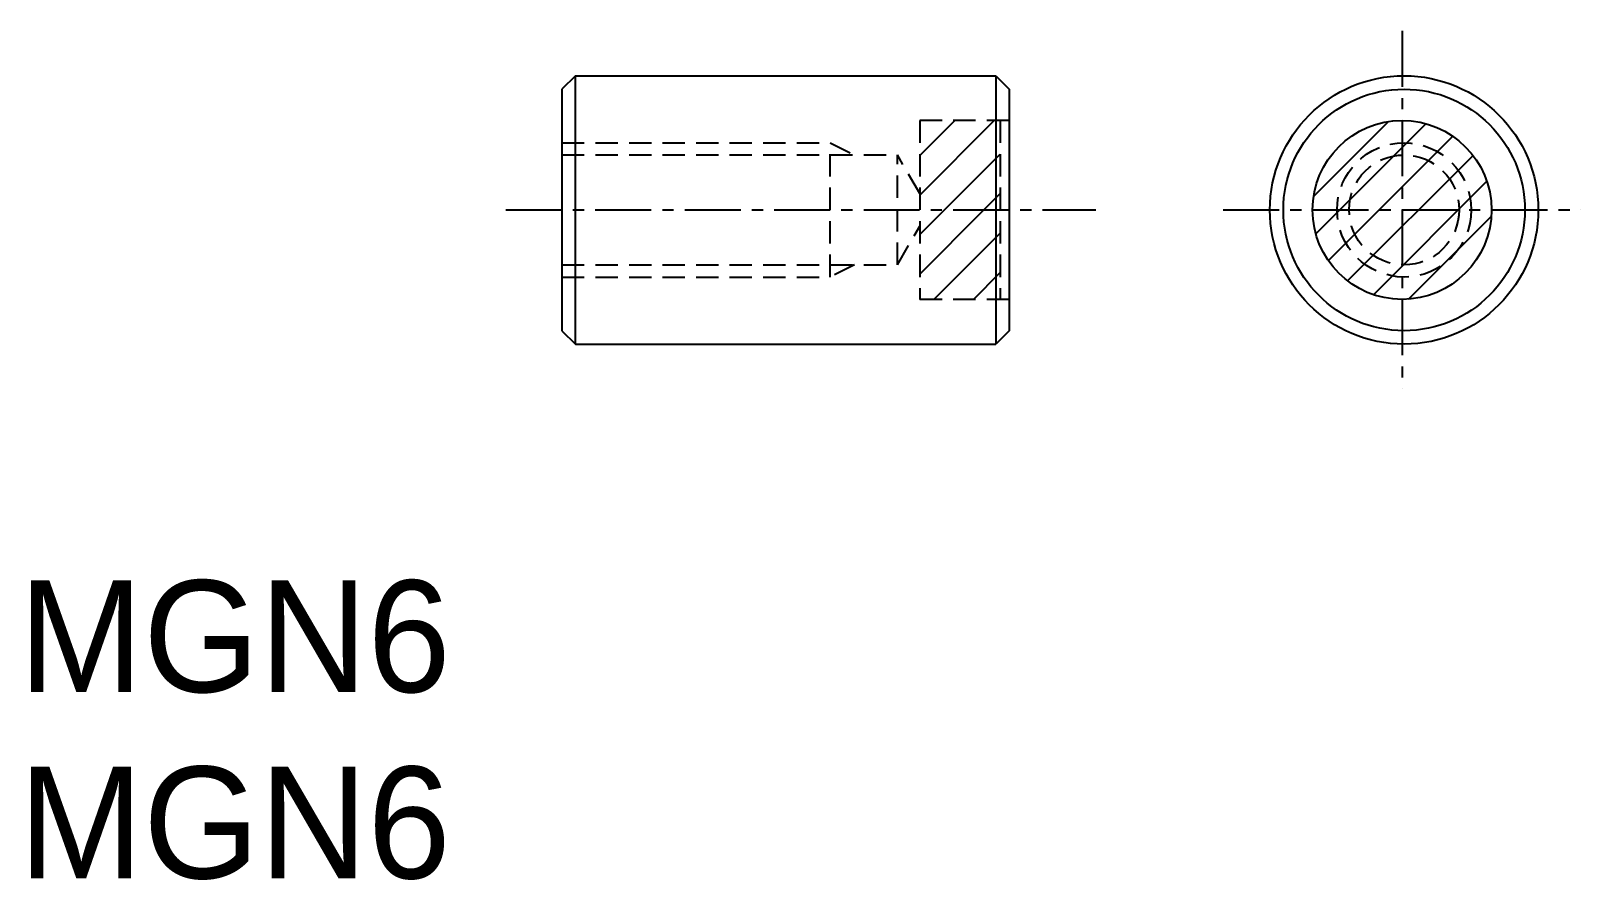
# Model space of a CAD drawing. Extents: x -31.8 to 2.8, y 28.4 to 47.4.
import ezdxf

# ---------------------------------------------------------------- set-up
doc = ezdxf.new("R2010")
doc.units = 0
doc.linetypes.add('CENTER', pattern=[2, 1.25, -0.25, 0.25, -0.25])
doc.linetypes.add('DASHED', pattern=[0.75, 0.5, -0.25])
doc.layers.get('0').update_dxf_attribs({"linetype": 'CONTINUOUS'})
doc.layers.add('CENTER', color=1, linetype='CENTER')

# ---------------------------------------------------------------- blocks, each defined once
blk = doc.blocks.new('*X13')
at = {"color": 0, "linetype": 'CONTINUOUS'}
for p, q in [((-3.159, 43.687), (-1.484, 45.361)), ((-3.11, 42.852), (-0.65, 45.312)), ((-2.828, 42.25), (-0.047, 45.031)), ((-2.398, 41.797), (0.406, 44.6)), ((-1.821, 41.489), (0.713, 44.024)), ((-1.037, 41.39), (0.813, 43.24))]:
    blk.add_line(p, q, dxfattribs=at)
blk = doc.blocks.new('*X14')
at = {"color": 0, "linetype": 'CONTINUOUS'}
for p, q in [((-11.967, 43.718), (-10.3, 45.384)), ((-11.967, 44.602), (-11.184, 45.384)), ((-11.416, 43.384), (-10.167, 44.634)), ((-10.532, 43.384), (-10.167, 43.75)), ((-11.967, 41.95), (-10.532, 43.384)), ((-11.967, 42.834), (-11.416, 43.384)), ((-11.649, 41.384), (-10.167, 42.866)), ((-10.765, 41.384), (-10.167, 41.982))]:
    blk.add_line(p, q, dxfattribs=at)

msp = doc.modelspace()

# ---------------------------------------------------------------- linework, layer by layer
at = {"color": 7, "linetype": 'CONTINUOUS'}
for p, q in [((-19.667, 46.384), (-19.967, 46.084)), ((-19.667, 46.384), (-10.267, 46.384)), ((-19.667, 40.384), (-19.667, 46.384)), ((-10.267, 46.384), (-9.967, 46.084)), ((-10.267, 46.384), (-10.267, 40.384)), ((-19.967, 46.084), (-19.967, 40.684)), ((-9.967, 46.084), (-9.967, 40.684)), ((-19.967, 40.684), (-19.667, 40.384)), ((-9.967, 40.684), (-10.267, 40.384)), ((-19.667, 40.384), (-10.267, 40.384))]:
    msp.add_line(p, q, dxfattribs=at)
at = {"color": 3, "linetype": 'DASHED'}
for p, q in [((-11.967, 45.384), (-11.967, 41.384)), ((-9.967, 45.384), (-11.967, 45.384)), ((-10.167, 45.384), (-10.167, 41.384)), ((-19.967, 44.884), (-13.967, 44.884)), ((-13.967, 41.884), (-13.967, 44.884)), ((-13.967, 44.884), (-13.426, 44.614)), ((-19.967, 44.614), (-12.467, 44.614)), ((-12.467, 42.155), (-12.467, 44.614)), ((-11.967, 43.748), (-12.467, 44.614)), ((-12.467, 42.155), (-11.967, 43.021)), ((-19.967, 42.155), (-12.467, 42.155)), ((-13.426, 42.155), (-13.967, 41.884)), ((-19.967, 41.884), (-13.967, 41.884)), ((-9.967, 41.384), (-11.967, 41.384))]:
    msp.add_line(p, q, dxfattribs=at)
at = {"color": 7, "linetype": 'CONTINUOUS'}
for centre, radius in [((-1.136, 43.384), 3), ((-1.136, 43.384), 2.7), ((-1.182, 43.384), 2)]:
    msp.add_circle(centre, radius, dxfattribs=at)
at = {"color": 3, "linetype": 'DASHED'}
for radius in [1.5, 1.23]:
    msp.add_circle((-1.136, 43.384), radius, dxfattribs=at)
at = {"layer": 'CENTER', "color": 1, "linetype": 'CENTER'}
for p, q in [((-1.182, 47.386), (-1.182, 39.383)), ((-21.22, 43.384), (-8.027, 43.384)), ((-5.183, 43.384), (2.819, 43.384))]:
    msp.add_line(p, q, dxfattribs=at)

# ---------------------------------------------------------------- block references
at = {"color": 3, "linetype": 'CONTINUOUS'}
for name in ['*X14', '*X13']:
    msp.add_blockref(name, (0, 0), dxfattribs=at)

# ---------------------------------------------------------------- texts
at = {"color": 7, "linetype": 'CONTINUOUS'}
for p in [(-32.113, 32.602), (-32.113, 28.436)]:
    msp.add_text('MGN6', height=2.5, dxfattribs=at).set_placement(p)

doc.saveas('drawing.dxf')
